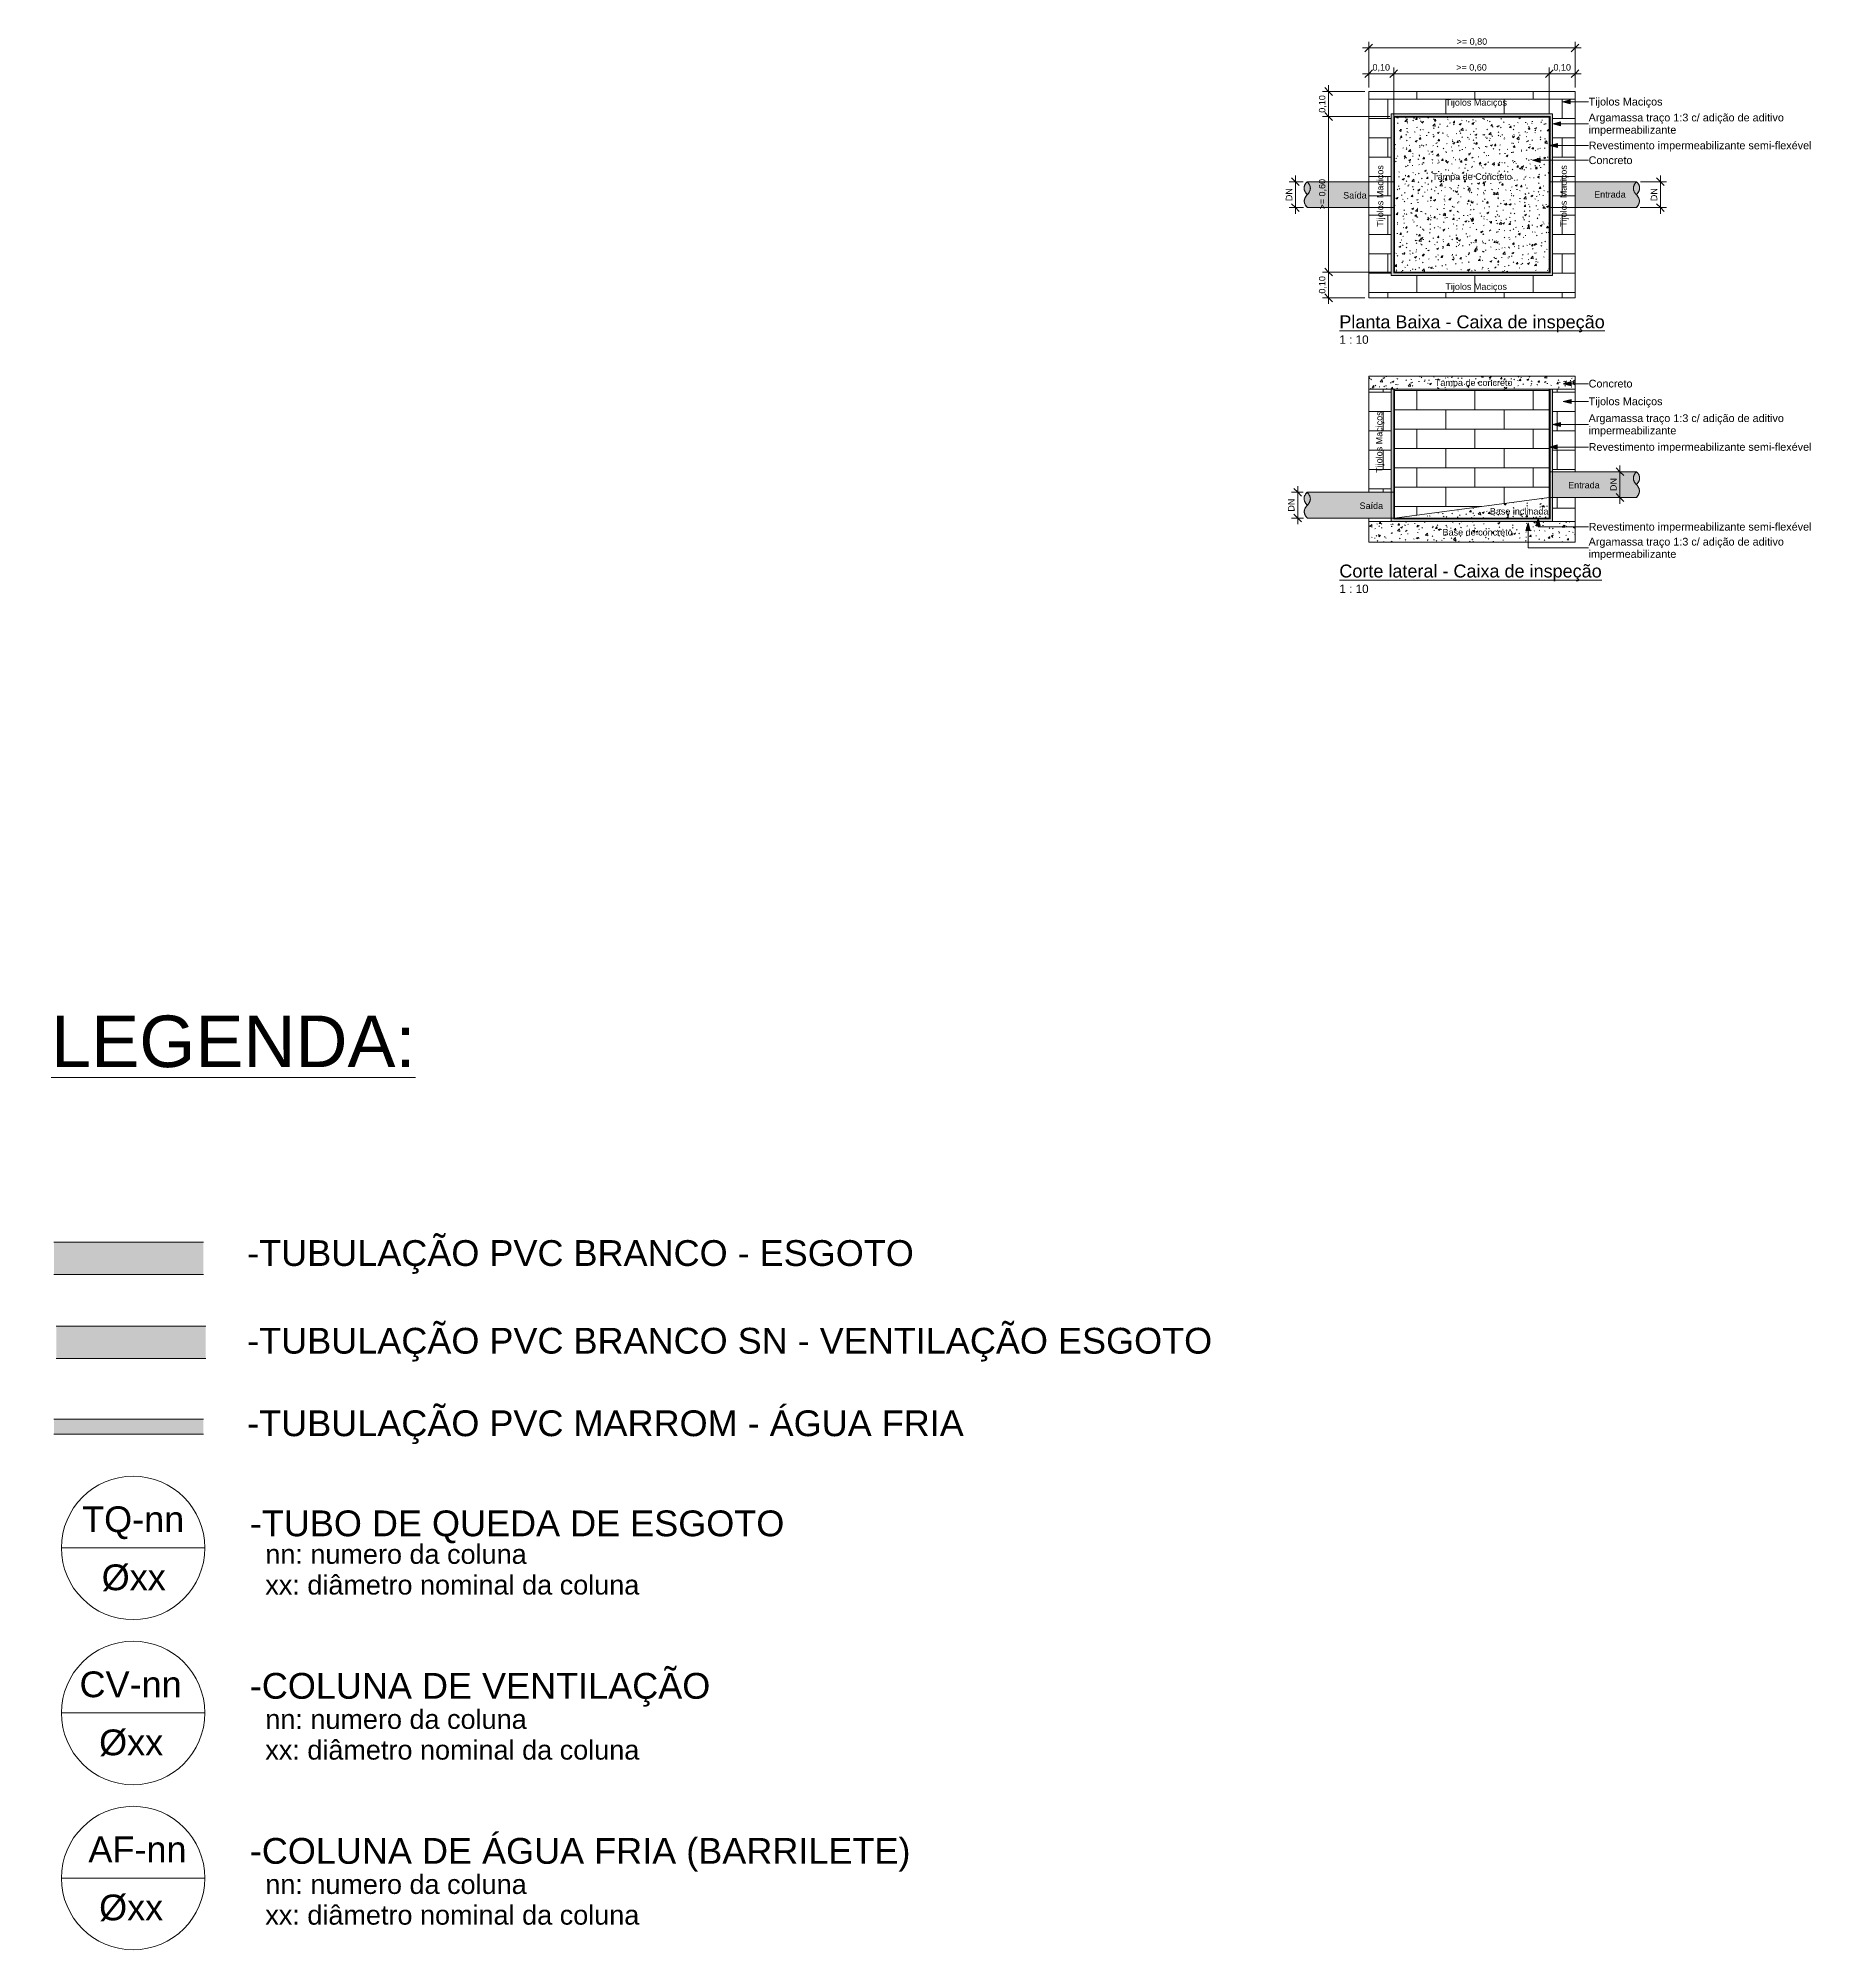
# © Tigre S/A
# Model space of a CAD drawing. Header units: metres. Extents: x 1 to 114, y -6 to 62.
# Drawn here: x 1.12 to 7.99, y -2.14 to 5.28 of the extents above; entities that cross this region are included whole.
import ezdxf

# ---------------------------------------------------------------- set-up
doc = ezdxf.new("R2010")
doc.units = ezdxf.units.M
for name, color, linetype, lineweight in [('A-ANNO-DIMS', 7, 'Continuous', 5), ('A-ANNO-DIMS-10', 7, 'Continuous', 5), ('A-DETL', 7, 'Continuous', 5), ('A-DETL-GENF', 7, 'Continuous', 5), ('A-DETL-IDEN', 7, 'Continuous', 5), ('A-DETL-MEDM', 7, 'Continuous', 15), ('A-DETL-THIN', 7, 'Continuous', 5), ('G-ANNO-TEXT', 7, 'Continuous', 5)]:
    doc.layers.add(name, color=color, linetype=linetype, lineweight=lineweight)
doc.styles.add('Arial_2', font='arial.ttf', dxfattribs={"height": 0.1})
doc.styles.add('Arial_3', font='arial.ttf', dxfattribs={"height": 0.2})
doc.styles.add('Arial_4', font='arial.ttf', dxfattribs={"height": 0.075})
doc.styles.add('Arial_5', font='arial.ttf', dxfattribs={"height": 0.025})
doc.styles.add('Arial_6', font='arial.ttf', dxfattribs={"height": 0.05})
doc.styles.add('Arial_7', font='arial.ttf', dxfattribs={"height": 0.032495})
doc.styles.add('Arial_8', font='arial.ttf', dxfattribs={"height": 0.03})
doc.dimstyles.new('Diagonal_-_2_5_mm_Arial_-_Preto', dxfattribs={"dimscale": 0.3048, "dimtxt": 0.025506, "dimasz": 0.098425, "dimexe": 0.07874, "dimexo": 0.049213, "dimgap": 0.016404, "dimtad": 1, "dimrnd": 0.01, "dimzin": 0, "dimdsep": 46, "dimtxsty": 'Arial_5', "dimblk1": 'OBLIQUE', "dimblk2": 'OBLIQUE', "dimsah": 1, "dimcen": 0.09, "dimdle": 0.07874, "dimazin": 0, "dimtfac": 1, "dimtdec": 4, "dimtix": 1, "dimtmove": 0, "dimatfit": 3, "dimfxl": 1, "dimtvp": 1, "dimtolj": 1, "dimtzin": 0, "dimarcsym": 2})
pattern_1 = [(50, (8.15914, 0), (0.07287275, -0.0063726), [0.00762, -0.08382]), (355, (8.15914, 0), (-0.0140933, 0.0764191), [0.0061, -0.06706]), (100.451, (8.16521, -0.00053), (0.0587795, 0.0700443), [0.00648, -0.07124]), (46.184, (8.15914, 0.02032), (0.1084306, -0.0168125), [0.01143, -0.12573]), (96.636, (8.16818, 0.01892), (0.0949595, 0.0989667), [0.00971, -0.10685]), (351.184, (8.15914, 0.02032), (0.0949595, 0.0989655), [0.00914, -0.10058]), (21, (8.1693, 0.01524), (0.06064644, -0.040903), [0.00762, -0.08382]), (326, (8.1693, 0.01524), (0.0247225, 0.0736702), [0.0061, -0.06706]), (71.451, (8.17435, 0.01183), (0.0853678, 0.0327653), [0.00648, -0.07124]), (37.5, (8.159142, 0), (0.00123613, 0.03382164), [0.00335, -0.06289, 0.00335, -0.06472, -0.06731]), (37.5, (8.159142, 0), (0.00123613, 0.03382164), [-0.13432, 0.00335, -0.06396]), (7.5, (8.159142, 0), (0.02672828, 0.04007156), [0.00335, -0.03546, 0.00335, -0.06137, -0.02565]), (7.5, (8.159142, 0), (0.02672828, 0.04007156), [-0.10353, 0.00335, -0.0223]), (327.5, (8.136482, 0), (0.05423402, -0.00228828), [0.00335, -0.02205, 0.00335, -0.0759, -0.10516]), (327.5, (8.136482, 0), (0.05423402, -0.00228828), [-0.10465, 0.00335, -0.1018]), (317.5, (8.12632, 0), (0.05925, 0.0101743), [0.00335, -0.02967, 0.00335, -0.04928, -0.07468]), (317.5, (8.12632, 0), (0.05925, 0.0101743), [-0.08565, 0.00335, -0.07132])]
pattern_2 = [(0, (8.14831, 0.0143), (0, 0.075), []), (90, (8.14831, 0.0143), (-0.1125, 0.075), [0.075, -0.075])]

# ---------------------------------------------------------------- blocks, each defined once
blk = doc.blocks.new('DIMBLOCK1-Inspeção - CI Alvenaria')
at = {"layer": 'A-ANNO-DIMS-10', "lineweight": 20}
for p, q in [((7.2476, 3.595), (7.2326, 3.61)), ((7.2476, 3.595), (7.2626, 3.58)), ((7.2476, 3.495), (7.2326, 3.51)), ((7.2476, 3.495), (7.2626, 3.48))]:
    blk.add_line(p, q, dxfattribs=at)
at = {"layer": 'A-ANNO-DIMS-10'}
for p, q in [((7.2476, 3.595), (7.2414, 3.595)), ((7.2476, 3.471), (7.2476, 3.619)), ((7.2476, 3.595), (7.2716, 3.595)), ((7.2476, 3.495), (7.2414, 3.495)), ((7.2476, 3.495), (7.2716, 3.495))]:
    blk.add_line(p, q, dxfattribs=at)
at = {"layer": 'A-ANNO-DIMS-10', "color": 0, "insert": (7.2102, 3.5199), "char_height": 0.025, "width": 0.060274, "attachment_point": 1, "rotation": 90, "line_spacing_factor": 0.941778, "style": 'Arial_5'}
blk.add_mtext('DN', dxfattribs=at)
blk = doc.blocks.new('_Oblique')
at = {"color": 0, "linetype": 'ByBlock', "lineweight": -2}
blk.add_line((-0.5, -0.5), (0.5, 0.5), dxfattribs=at)
blk = doc.blocks.new('DIMBLOCK2-Inspeção - CI Alvenaria')
at = {"layer": 'A-ANNO-DIMS-10'}
for p, q in [((5.9986, 3.515), (5.9746, 3.515)), ((5.9986, 3.539), (5.9986, 3.391)), ((5.9986, 3.515), (6.02, 3.515)), ((5.9986, 3.415), (5.9746, 3.415)), ((5.9986, 3.415), (6.0211, 3.415))]:
    blk.add_line(p, q, dxfattribs=at)
at = {"layer": 'A-ANNO-DIMS-10', "lineweight": 20}
for p, q in [((5.9986, 3.515), (5.9836, 3.53)), ((5.9986, 3.515), (6.0136, 3.5)), ((5.9986, 3.415), (5.9836, 3.43)), ((5.9986, 3.415), (6.0136, 3.4))]:
    blk.add_line(p, q, dxfattribs=at)
at = {"layer": 'A-ANNO-DIMS-10', "color": 0, "insert": (5.9612, 3.4399), "char_height": 0.025, "width": 0.060274, "attachment_point": 1, "rotation": 90, "line_spacing_factor": 0.941778, "style": 'Arial_5'}
blk.add_mtext('DN', dxfattribs=at)
blk = doc.blocks.new('DIMBLOCK3-Inspeção - CI Alvenaria')
at = {"layer": 'A-ANNO-DIMS-10'}
for p, q in [((5.9898, 4.7192), (5.9658, 4.7192)), ((5.9898, 4.7432), (5.9898, 4.5952)), ((5.9898, 4.7192), (6.02, 4.7192)), ((5.9898, 4.6192), (5.9658, 4.6192)), ((5.9898, 4.6192), (6.0211, 4.6192))]:
    blk.add_line(p, q, dxfattribs=at)
at = {"layer": 'A-ANNO-DIMS-10', "lineweight": 20}
for p, q in [((5.9898, 4.7192), (5.9748, 4.7342)), ((5.9898, 4.7192), (6.0048, 4.7042)), ((5.9898, 4.6192), (5.9748, 4.6342)), ((5.9898, 4.6192), (6.0048, 4.6042))]:
    blk.add_line(p, q, dxfattribs=at)
at = {"layer": 'A-ANNO-DIMS-10', "color": 0, "insert": (5.9524, 4.6441), "char_height": 0.025, "width": 0.060274, "attachment_point": 1, "rotation": 90, "line_spacing_factor": 0.941778, "style": 'Arial_5'}
blk.add_mtext('DN', dxfattribs=at)
blk = doc.blocks.new('DIMBLOCK4-Inspeção - CI Alvenaria')
at = {"layer": 'A-ANNO-DIMS-10'}
for p, q in [((7.4049, 4.7192), (7.3274, 4.7192)), ((7.4049, 4.5952), (7.4049, 4.7432)), ((7.4049, 4.7192), (7.4289, 4.7192)), ((7.4049, 4.6192), (7.3264, 4.6192)), ((7.4049, 4.6192), (7.4289, 4.6192))]:
    blk.add_line(p, q, dxfattribs=at)
at = {"layer": 'A-ANNO-DIMS-10', "lineweight": 20}
for p, q in [((7.4049, 4.7192), (7.3899, 4.7342)), ((7.4049, 4.7192), (7.4199, 4.7042)), ((7.4049, 4.6192), (7.3899, 4.6342)), ((7.4049, 4.6192), (7.4199, 4.6042))]:
    blk.add_line(p, q, dxfattribs=at)
at = {"layer": 'A-ANNO-DIMS-10', "color": 0, "insert": (7.3674, 4.6441), "char_height": 0.025, "width": 0.060274, "attachment_point": 1, "rotation": 90, "line_spacing_factor": 0.941778, "style": 'Arial_5'}
blk.add_mtext('DN', dxfattribs=at)
blk = doc.blocks.new('DIMBLOCK5-Inspeção - CI Alvenaria')
at = {"layer": 'A-ANNO-DIMS-10', "lineweight": 20}
for p, q in [((6.1182, 4.3692), (6.1032, 4.3842)), ((6.1182, 4.3692), (6.1332, 4.3542)), ((6.1182, 4.2692), (6.1032, 4.2842)), ((6.1182, 4.2692), (6.1332, 4.2542))]:
    blk.add_line(p, q, dxfattribs=at)
at = {"layer": 'A-ANNO-DIMS-10'}
for p, q in [((6.1182, 4.3692), (6.0942, 4.3692)), ((6.1182, 4.2452), (6.1182, 4.3692)), ((6.1182, 4.3692), (6.3587, 4.3692)), ((6.1182, 4.2692), (6.0942, 4.2692)), ((6.1182, 4.2692), (6.2587, 4.2692))]:
    blk.add_line(p, q, dxfattribs=at)
at = {"layer": 'A-ANNO-DIMS-10', "color": 0, "insert": (6.0808, 4.2854), "char_height": 0.025, "width": 0.080993, "attachment_point": 1, "rotation": 90, "line_spacing_factor": 0.941778, "style": 'Arial_5'}
blk.add_mtext('0,10', dxfattribs=at)
blk = doc.blocks.new('DIMBLOCK6-Inspeção - CI Alvenaria')
at = {"layer": 'A-ANNO-DIMS-10'}
for p, q in [((6.1182, 4.9722), (6.0942, 4.9722)), ((6.1182, 4.3692), (6.1182, 4.9722)), ((6.1182, 4.9722), (6.3557, 4.9722)), ((6.1182, 4.3692), (6.0942, 4.3692)), ((6.1182, 4.3692), (6.3587, 4.3692))]:
    blk.add_line(p, q, dxfattribs=at)
at = {"layer": 'A-ANNO-DIMS-10', "lineweight": 20}
for p, q in [((6.1182, 4.9722), (6.1032, 4.9872)), ((6.1182, 4.9722), (6.1332, 4.9572)), ((6.1182, 4.3692), (6.1032, 4.3842)), ((6.1182, 4.3692), (6.1332, 4.3542))]:
    blk.add_line(p, q, dxfattribs=at)
at = {"layer": 'A-ANNO-DIMS-10', "color": 0, "insert": (6.0808, 4.6116), "char_height": 0.025, "width": 0.141738, "attachment_point": 1, "rotation": 90, "line_spacing_factor": 0.941778, "style": 'Arial_5'}
blk.add_mtext('>= 0,60', dxfattribs=at)
blk = doc.blocks.new('DIMBLOCK7-Inspeção - CI Alvenaria')
at = {"layer": 'A-ANNO-DIMS-10'}
for p, q in [((6.1182, 5.0692), (6.0942, 5.0692)), ((6.1182, 4.9722), (6.1182, 5.0932)), ((6.1182, 5.0692), (6.2587, 5.0692)), ((6.1182, 4.9722), (6.0942, 4.9722)), ((6.1182, 4.9722), (6.3557, 4.9722))]:
    blk.add_line(p, q, dxfattribs=at)
at = {"layer": 'A-ANNO-DIMS-10', "lineweight": 20}
for p, q in [((6.1182, 5.0692), (6.1032, 5.0842)), ((6.1182, 5.0692), (6.1332, 5.0542)), ((6.1182, 4.9722), (6.1032, 4.9872)), ((6.1182, 4.9722), (6.1332, 4.9572))]:
    blk.add_line(p, q, dxfattribs=at)
at = {"layer": 'A-ANNO-DIMS-10', "color": 0, "insert": (6.0808, 4.9869), "char_height": 0.025, "width": 0.080993, "attachment_point": 1, "rotation": 90, "line_spacing_factor": 0.941778, "style": 'Arial_5'}
blk.add_mtext('0,10', dxfattribs=at)
blk = doc.blocks.new('DIMBLOCK8-Inspeção - CI Alvenaria')
at = {"layer": 'A-ANNO-DIMS-10'}
for p, q in [((6.2497, 5.1379), (6.3707, 5.1379)), ((6.2737, 5.1379), (6.2737, 5.1619)), ((6.2737, 5.1379), (6.2737, 5.0842)), ((6.3707, 5.1379), (6.3707, 5.1619)), ((6.3707, 5.1379), (6.3707, 4.8842))]:
    blk.add_line(p, q, dxfattribs=at)
at = {"layer": 'A-ANNO-DIMS-10', "lineweight": 20}
for p, q in [((6.2737, 5.1379), (6.2587, 5.1229)), ((6.2737, 5.1379), (6.2887, 5.1529)), ((6.3707, 5.1379), (6.3557, 5.1229)), ((6.3707, 5.1379), (6.3857, 5.1529))]:
    blk.add_line(p, q, dxfattribs=at)
at = {"layer": 'A-ANNO-DIMS-10', "color": 0, "insert": (6.2885, 5.1753), "char_height": 0.025, "width": 0.080993, "attachment_point": 1, "line_spacing_factor": 0.941778, "style": 'Arial_5'}
blk.add_mtext('0,10', dxfattribs=at)
blk = doc.blocks.new('DIMBLOCK9-Inspeção - CI Alvenaria')
at = {"layer": 'A-ANNO-DIMS-10', "lineweight": 20}
for p, q in [((6.3707, 5.1379), (6.3557, 5.1229)), ((6.3707, 5.1379), (6.3857, 5.1529)), ((6.9737, 5.1379), (6.9587, 5.1229)), ((6.9737, 5.1379), (6.9887, 5.1529))]:
    blk.add_line(p, q, dxfattribs=at)
at = {"layer": 'A-ANNO-DIMS-10'}
for p, q in [((6.3707, 5.1379), (6.3707, 5.1619)), ((6.3707, 5.1379), (6.9737, 5.1379)), ((6.3707, 5.1379), (6.3707, 4.8842)), ((6.9737, 5.1379), (6.9737, 5.1619)), ((6.9737, 5.1379), (6.9737, 4.9842))]:
    blk.add_line(p, q, dxfattribs=at)
at = {"layer": 'A-ANNO-DIMS-10', "color": 0, "insert": (6.6132, 5.1753), "char_height": 0.025, "width": 0.141738, "attachment_point": 1, "line_spacing_factor": 0.941778, "style": 'Arial_5'}
blk.add_mtext('>= 0,60', dxfattribs=at)
blk = doc.blocks.new('DIMBLOCK10-Inspeção - CI Alvenaria')
at = {"layer": 'A-ANNO-DIMS-10', "lineweight": 20}
for p, q in [((6.9737, 5.1379), (6.9587, 5.1229)), ((6.9737, 5.1379), (6.9887, 5.1529)), ((7.0737, 5.1379), (7.0587, 5.1229)), ((7.0737, 5.1379), (7.0887, 5.1529))]:
    blk.add_line(p, q, dxfattribs=at)
at = {"layer": 'A-ANNO-DIMS-10'}
for p, q in [((6.9737, 5.1379), (6.9737, 5.1619)), ((6.9737, 5.1379), (7.0977, 5.1379)), ((6.9737, 5.1379), (6.9737, 4.9842)), ((7.0737, 5.1379), (7.0737, 5.1619)), ((7.0737, 5.1379), (7.0737, 5.0842))]:
    blk.add_line(p, q, dxfattribs=at)
at = {"layer": 'A-ANNO-DIMS-10', "color": 0, "insert": (6.99, 5.1753), "char_height": 0.025, "width": 0.080993, "attachment_point": 1, "line_spacing_factor": 0.941778, "style": 'Arial_5'}
blk.add_mtext('0,10', dxfattribs=at)
blk = doc.blocks.new('DIMBLOCK11-Inspeção - CI Alvenaria')
at = {"layer": 'A-ANNO-DIMS-10'}
for p, q in [((6.2497, 5.2379), (7.0977, 5.2379)), ((6.2737, 5.2379), (6.2737, 5.2619)), ((6.2737, 5.2379), (6.2737, 5.0842)), ((7.0737, 5.2379), (7.0737, 5.2619)), ((7.0737, 5.2379), (7.0737, 5.0842))]:
    blk.add_line(p, q, dxfattribs=at)
at = {"layer": 'A-ANNO-DIMS-10', "lineweight": 20}
for p, q in [((6.2737, 5.2379), (6.2587, 5.2229)), ((6.2737, 5.2379), (6.2887, 5.2529)), ((7.0737, 5.2379), (7.0587, 5.2229)), ((7.0737, 5.2379), (7.0887, 5.2529))]:
    blk.add_line(p, q, dxfattribs=at)
at = {"layer": 'A-ANNO-DIMS-10', "color": 0, "insert": (6.6147, 5.2753), "char_height": 0.025, "width": 0.141738, "attachment_point": 1, "line_spacing_factor": 0.941778, "style": 'Arial_5'}
blk.add_mtext('>= 0,80', dxfattribs=at)

msp = doc.modelspace()

# ---------------------------------------------------------------- hatches: boundary and pattern name
at = {"layer": 'A-DETL-GENF', "true_color": 0xff8040}
h = msp.add_hatch(dxfattribs=at)
h.set_pattern_fill('FP_3', color=11, style=0, pattern_type=2)
h.set_pattern_definition(pattern_2)
h.paths.add_polyline_path([(6.3737, 4.2692), (7.0737, 4.2692), (7.0737, 4.6192), (6.9867, 4.6192), (6.9867, 4.3562), (6.3607, 4.3562), (6.3607, 4.6192), (6.2737, 4.6192), (6.2737, 4.2692), (6.3607, 4.2692)])
h.paths.add_polyline_path([(7.0188, 4.7192), (7.0737, 4.7192), (7.0737, 5.0692), (6.2737, 5.0692), (6.2737, 4.7192), (6.3607, 4.7192), (6.3607, 4.9822), (6.9867, 4.9822), (6.9867, 4.7192)])
at = {"layer": 'A-DETL-GENF', "true_color": 0xc0c0c0}
h = msp.add_hatch(color=9, dxfattribs=at)
h.paths.add_polyline_path([(6.3607, 4.3562), (6.9867, 4.3562), (6.9867, 4.9822), (6.3607, 4.9822), (6.3607, 4.3662)])
h.paths.add_polyline_path([(6.8401, 4.3662), (6.3707, 4.3662), (6.3707, 4.9722), (6.9767, 4.9722), (6.9767, 4.3662), (6.9737, 4.3662)])
at = {"layer": 'A-DETL-GENF'}
h = msp.add_hatch(color=256, dxfattribs=at)
h.paths.add_polyline_path([(6.3707, 4.3662), (6.9767, 4.3662), (6.9767, 4.9722), (6.3707, 4.9722), (6.3707, 4.3692)])
h.paths.add_polyline_path([(6.3737, 4.3692), (6.3737, 4.9692), (6.9737, 4.9692), (6.9737, 4.3692), (6.8401, 4.3692)])
at = {"layer": 'A-DETL-GENF', "true_color": 0xc0c0c0}
h = msp.add_hatch(dxfattribs=at)
h.set_pattern_fill('FP_2', color=9, style=0, pattern_type=2)
h.set_pattern_definition(pattern_1)
h.paths.add_polyline_path([(6.8401, 4.3692), (6.9737, 4.3692), (6.9737, 4.9692), (6.3737, 4.9692), (6.3737, 4.3692)])
at = {"layer": 'A-DETL-GENF', "true_color": 0x804000}
for points in [[(6.2737, 4.6192), (6.2737, 4.7192), (6.035, 4.7192), (6.0291, 4.7121), (6.0252, 4.705), (6.0233, 4.6979), (6.0235, 4.6907), (6.0257, 4.6836), (6.0302, 4.676), (6.0361, 4.6692), (6.0302, 4.662), (6.0263, 4.6549), (6.0243, 4.6477), (6.0243, 4.6406), (6.0263, 4.6334), (6.0302, 4.6263), (6.0361, 4.6192)], [(7.0737, 4.6192), (7.3114, 4.6192), (7.3172, 4.6263), (7.3212, 4.6334), (7.3231, 4.6406), (7.3231, 4.6477), (7.3212, 4.6549), (7.3172, 4.662), (7.3114, 4.6692), (7.3176, 4.6764), (7.3217, 4.6836), (7.3239, 4.6907), (7.3241, 4.6979), (7.3222, 4.705), (7.3183, 4.7121), (7.3124, 4.7192), (7.0737, 4.7192), (7.0737, 4.634)], [(7.0737, 3.495), (7.3114, 3.495), (7.3172, 3.5022), (7.3212, 3.5093), (7.3231, 3.5164), (7.3231, 3.5236), (7.3212, 3.5307), (7.3172, 3.5379), (7.3114, 3.545), (7.3176, 3.5522), (7.3217, 3.5594), (7.3239, 3.5666), (7.3241, 3.5737), (7.3222, 3.5809), (7.3183, 3.588), (7.3124, 3.595), (6.9867, 3.595), (6.9867, 3.495), (7.0579, 3.495)], [(6.3607, 3.415), (6.3607, 3.515), (6.035, 3.515), (6.0291, 3.508), (6.0252, 3.5009), (6.0233, 3.4937), (6.0235, 3.4866), (6.0257, 3.4794), (6.0302, 3.4719), (6.0361, 3.465), (6.0302, 3.4579), (6.0263, 3.4507), (6.0243, 3.4436), (6.0243, 3.4364), (6.0263, 3.4293), (6.0302, 3.4222), (6.0361, 3.415), (6.3585, 3.415)], [(1.7563, 0.4821), (1.7563, 0.6081), (1.1763, 0.6081), (1.1763, 0.4821)]]:
    msp.add_hatch(color=36, dxfattribs=at).paths.add_polyline_path(points)
at = {"layer": 'A-DETL-GENF', "true_color": 0xff8040}
h = msp.add_hatch(dxfattribs=at)
h.set_pattern_fill('FP_3', color=11, style=0, pattern_type=2)
h.set_pattern_definition(pattern_2)
h.paths.add_polyline_path([(7.031, 4.6192), (7.0737, 4.6192), (7.0737, 4.7192), (6.9867, 4.7192), (6.9867, 4.6192)])
h.paths.add_polyline_path([(6.2737, 4.6192), (6.3607, 4.6192), (6.3607, 4.7192), (6.2737, 4.7192), (6.2737, 4.634)])
at = {"layer": 'A-DETL-GENF', "true_color": 0xc0c0c0}
h = msp.add_hatch(dxfattribs=at)
h.set_pattern_fill('FP_2', color=9, style=0, pattern_type=2)
h.set_pattern_definition(pattern_1)
h.paths.add_polyline_path([(6.9867, 3.915), (7.0737, 3.915), (7.0737, 3.965), (6.2737, 3.965), (6.2737, 3.915), (6.9767, 3.915)])
at = {"layer": 'A-DETL-GENF', "true_color": 0xff8040}
h = msp.add_hatch(dxfattribs=at)
h.set_pattern_fill('FP_1', color=11, style=0, pattern_type=2)
h.set_pattern_definition([(0, (6.66714, 6.078), (0, 0.075), []), (90, (6.66714, 6.078), (-0.1125, 0.075), [0.075, -0.075])])
h.paths.add_polyline_path([(6.9867, 3.402), (7.0737, 3.402), (7.0737, 3.495), (6.9867, 3.495), (6.9867, 3.412)])
h.paths.add_polyline_path([(6.2737, 3.402), (6.3607, 3.402), (6.3607, 3.415), (6.2737, 3.415), (6.2737, 3.412)])
h.paths.add_polyline_path([(6.2737, 3.515), (6.3607, 3.515), (6.3607, 3.915), (6.2737, 3.915), (6.2737, 3.9146)])
h.paths.add_polyline_path([(7.041, 3.595), (7.0737, 3.595), (7.0737, 3.915), (6.9867, 3.915), (6.9867, 3.595)])
at = {"layer": 'A-DETL-GENF', "true_color": 0xc0c0c0}
msp.add_hatch(color=9, dxfattribs=at).paths.add_polyline_path([(6.9737, 3.402), (6.9867, 3.402), (6.9867, 3.915), (6.9767, 3.915), (6.9767, 3.412), (6.3707, 3.412), (6.3707, 3.915), (6.3607, 3.915), (6.3607, 3.402), (6.8401, 3.402)])
at = {"layer": 'A-DETL-GENF'}
msp.add_hatch(color=256, dxfattribs=at).paths.add_polyline_path([(6.3737, 3.412), (6.9767, 3.412), (6.9767, 3.915), (6.9737, 3.915), (6.9737, 3.415), (6.3737, 3.415), (6.3737, 3.915), (6.3707, 3.915), (6.3707, 3.412)])
at = {"layer": 'A-DETL-GENF', "true_color": 0xff8040}
h = msp.add_hatch(dxfattribs=at)
h.set_pattern_fill('FP_4', color=11, style=0, pattern_type=2)
h.set_pattern_definition([(0, (8.14831, 0.01014), (0, 0.075), []), (90, (8.14831, 0.01014), (-0.1125, 0.075), [0.075, -0.075])])
h.paths.add_polyline_path([(6.3737, 3.415), (6.9737, 3.495), (6.9737, 3.915), (6.3737, 3.915), (6.3737, 3.465)])
at = {"layer": 'A-DETL-GENF', "true_color": 0xc0c0c0}
h = msp.add_hatch(dxfattribs=at)
h.set_pattern_fill('FP_2', color=9, style=0, pattern_type=2)
h.set_pattern_definition(pattern_1)
h.paths.add_polyline_path([(6.9737, 3.415), (6.9737, 3.495), (6.3737, 3.415), (6.8401, 3.415)])
h = msp.add_hatch(dxfattribs=at)
h.set_pattern_fill('FP_2', color=9, style=0, pattern_type=2)
h.set_pattern_definition(pattern_1)
h.paths.add_polyline_path([(7.0737, 3.322), (7.0737, 3.402), (6.2737, 3.402), (6.2737, 3.322), (7.0667, 3.322)])
at = {"layer": 'A-DETL-GENF', "true_color": 0x400080}
msp.add_hatch(color=196, dxfattribs=at).paths.add_polyline_path([(1.7563, 0.1559), (1.7655, 0.1559), (1.7655, 0.2819), (1.1855, 0.2819), (1.1855, 0.1559)])
at = {"layer": 'A-DETL-GENF', "true_color": 0xb8e8fe}
msp.add_hatch(color=254, dxfattribs=at).paths.add_polyline_path([(1.7563, -0.1364), (1.7563, -0.0785), (1.1763, -0.0785), (1.1763, -0.1364)])
at = {"layer": 'A-DETL-IDEN'}
for points in [[(7.0249, 5.0293), (7.0549, 5.0213), (7.0549, 5.0374)], [(6.9872, 4.9439), (7.0172, 4.9359), (7.0172, 4.952)], [(6.9752, 4.8598), (7.0052, 4.8517), (7.0052, 4.8678)], [(6.909, 4.8023), (6.939, 4.7942), (6.939, 4.8103)], [(7.0283, 3.9361), (7.0583, 3.9281), (7.0583, 3.9441)], [(7.0283, 3.8674), (7.0583, 3.8593), (7.0583, 3.8754)], [(6.9868, 3.7781), (7.0168, 3.77), (7.0168, 3.7861)], [(6.9741, 3.6906), (7.0041, 3.6826), (7.0041, 3.6986)], [(6.9307, 3.4145), (6.9226, 3.3845), (6.9387, 3.3845)], [(6.8916, 3.3969), (6.8836, 3.3669), (6.8997, 3.3669)]]:
    msp.add_hatch(color=256, dxfattribs=at).paths.add_polyline_path(points)

# ---------------------------------------------------------------- linework, layer by layer
at = {"layer": 'A-DETL', "color": 5, "lineweight": 15, "true_color": 0x0000ff}
for p, q in [((1.7563, -0.0785), (1.1763, -0.0785)), ((1.1763, -0.1364), (1.7563, -0.1364))]:
    msp.add_line(p, q, dxfattribs=at)
at = {"layer": 'A-DETL', "color": 94, "true_color": 0x00a600}
for p, q in [((1.2055, -0.5781), (1.7617, -0.5781)), ((1.2055, -1.2181), (1.7617, -1.2181)), ((1.2055, -1.8581), (1.7617, -1.8581))]:
    msp.add_line(p, q, dxfattribs=at)
for centre in [(1.4836, -0.5781), (1.4836, -1.2181), (1.4836, -1.8581)]:
    msp.add_circle(centre, 0.2781, dxfattribs=at)
at = {"layer": 'A-DETL-IDEN'}
for p, q in [((7.0549, 5.0374), (7.0249, 5.0293)), ((7.0249, 5.0293), (7.0549, 5.0213)), ((7.0249, 5.0293), (7.1264, 5.0293)), ((7.0549, 5.0213), (7.0549, 5.0374)), ((7.0172, 4.952), (6.9872, 4.9439)), ((6.9872, 4.9439), (7.0172, 4.9359)), ((6.9872, 4.9439), (7.1264, 4.9439)), ((7.0172, 4.9359), (7.0172, 4.952)), ((7.0052, 4.8678), (6.9752, 4.8598)), ((6.9752, 4.8598), (7.0052, 4.8517)), ((6.9752, 4.8598), (7.1264, 4.8598)), ((7.0052, 4.8517), (7.0052, 4.8678)), ((6.939, 4.8103), (6.909, 4.8023)), ((6.909, 4.8023), (6.939, 4.7942)), ((6.909, 4.8023), (7.1264, 4.8023)), ((6.939, 4.7942), (6.939, 4.8103)), ((7.0583, 3.9441), (7.0283, 3.9361)), ((7.0283, 3.9361), (7.0583, 3.9281)), ((7.0283, 3.9361), (7.1264, 3.9361)), ((7.0583, 3.9281), (7.0583, 3.9441)), ((7.0583, 3.8754), (7.0283, 3.8674)), ((7.0283, 3.8674), (7.0583, 3.8593)), ((7.0283, 3.8674), (7.1264, 3.8674)), ((7.0583, 3.8593), (7.0583, 3.8754)), ((7.0168, 3.7861), (6.9868, 3.7781)), ((7.0168, 3.77), (7.0168, 3.7861)), ((6.9868, 3.7781), (7.0168, 3.77)), ((6.9868, 3.7781), (7.1264, 3.7781)), ((7.0041, 3.6986), (6.9741, 3.6906)), ((6.9741, 3.6906), (7.0041, 3.6826)), ((6.9741, 3.6906), (7.1264, 3.6906)), ((7.0041, 3.6826), (7.0041, 3.6986)), ((6.9307, 3.4145), (6.9226, 3.3845)), ((6.9387, 3.3845), (6.9307, 3.4145)), ((6.9307, 3.4145), (6.9307, 3.3811)), ((6.8916, 3.3969), (6.8836, 3.3669)), ((6.8836, 3.3669), (6.8997, 3.3669)), ((6.8997, 3.3669), (6.8916, 3.3969)), ((6.8916, 3.3969), (6.8916, 3.2993)), ((6.9226, 3.3845), (6.9387, 3.3845)), ((6.9307, 3.3811), (7.1264, 3.3811)), ((6.8916, 3.2993), (7.1264, 3.2993))]:
    msp.add_line(p, q, dxfattribs=at)
at = {"layer": 'A-DETL-MEDM'}
for p, q in [((1.7563, 0.6081), (1.1763, 0.6081)), ((1.1763, 0.4821), (1.7563, 0.4821)), ((1.7655, 0.2819), (1.1855, 0.2819)), ((1.1855, 0.1559), (1.7655, 0.1559))]:
    msp.add_line(p, q, dxfattribs=at)
at = {"layer": 'A-DETL-THIN'}
for p, q in [((7.0737, 5.0692), (6.2737, 5.0692)), ((6.2737, 5.0692), (6.2737, 4.2692)), ((7.0737, 4.2692), (7.0737, 5.0692)), ((6.9867, 4.9822), (6.3607, 4.9822)), ((6.3607, 4.9822), (6.3607, 4.3562)), ((6.9767, 4.9722), (6.3707, 4.9722)), ((6.3707, 4.9722), (6.3707, 4.3662)), ((6.3737, 4.3692), (6.3737, 4.9692)), ((6.3737, 4.9692), (6.9737, 4.9692)), ((6.9737, 4.9692), (6.9737, 4.3692)), ((6.9767, 4.3662), (6.9767, 4.9722)), ((6.9867, 4.3562), (6.9867, 4.9822)), ((6.3707, 4.8692), (6.3707, 4.3662)), ((6.2737, 4.7192), (6.035, 4.7192)), ((6.3737, 4.7192), (6.035, 4.7192)), ((6.3607, 4.7192), (6.2737, 4.7192)), ((6.3737, 4.6192), (6.3737, 4.7192)), ((6.9737, 4.7192), (6.9737, 4.6192)), ((6.9737, 4.7192), (7.3124, 4.7192)), ((7.0737, 4.7192), (6.9867, 4.7192)), ((7.3124, 4.7192), (7.0737, 4.7192)), ((6.0361, 4.6192), (6.2737, 4.6192)), ((6.3737, 4.6192), (6.0361, 4.6192)), ((6.2737, 4.6192), (6.3607, 4.6192)), ((6.9737, 4.6192), (7.3114, 4.6192)), ((6.9867, 4.6192), (7.0737, 4.6192)), ((7.0737, 4.6192), (7.3114, 4.6192)), ((6.3607, 4.3562), (6.9867, 4.3562)), ((6.3707, 4.3662), (6.9767, 4.3662)), ((6.9737, 4.3692), (6.3737, 4.3692)), ((6.2737, 4.2692), (7.0737, 4.2692)), ((7.0737, 3.965), (6.2737, 3.965)), ((6.2737, 3.965), (6.2737, 3.915)), ((7.0737, 3.915), (7.0737, 3.965)), ((6.3607, 3.915), (6.2737, 3.915)), ((6.2737, 3.915), (6.2737, 3.515)), ((6.2737, 3.915), (6.3607, 3.915)), ((6.3707, 3.915), (6.3607, 3.915)), ((6.3607, 3.915), (6.3607, 3.402)), ((6.3607, 3.915), (6.3707, 3.915)), ((6.3737, 3.915), (6.3707, 3.915)), ((6.3707, 3.915), (6.3707, 3.412)), ((6.3707, 3.915), (6.3707, 3.412)), ((6.3737, 3.915), (6.9737, 3.915)), ((6.9737, 3.915), (6.3737, 3.915)), ((6.3737, 3.415), (6.3737, 3.915)), ((6.9767, 3.915), (6.9737, 3.915)), ((6.9737, 3.915), (6.9737, 3.415)), ((6.9737, 3.495), (6.9737, 3.9146)), ((6.9867, 3.915), (6.9767, 3.915)), ((6.9767, 3.412), (6.9767, 3.915)), ((7.0737, 3.915), (6.9867, 3.915)), ((6.9867, 3.915), (7.0737, 3.915)), ((6.9867, 3.402), (6.9867, 3.915)), ((7.0737, 3.595), (7.0737, 3.915)), ((6.9737, 3.595), (6.9737, 3.495)), ((6.9737, 3.595), (7.3124, 3.595)), ((7.3124, 3.595), (6.9867, 3.595)), ((6.3607, 3.515), (6.035, 3.515)), ((6.3737, 3.515), (6.035, 3.515)), ((6.3737, 3.415), (6.3737, 3.515)), ((6.3737, 3.415), (6.9737, 3.495)), ((6.9737, 3.495), (6.3737, 3.415)), ((6.9737, 3.495), (7.3114, 3.495)), ((6.9867, 3.495), (7.3114, 3.495)), ((7.0737, 3.402), (7.0737, 3.495)), ((6.0361, 3.415), (6.3607, 3.415)), ((6.3737, 3.415), (6.0361, 3.415)), ((6.2737, 3.415), (6.2737, 3.402)), ((6.3707, 3.412), (6.9767, 3.412)), ((6.9737, 3.415), (6.3737, 3.415)), ((6.2737, 3.402), (6.3607, 3.402)), ((6.2737, 3.402), (6.2737, 3.322)), ((6.3607, 3.402), (6.2737, 3.402)), ((6.3607, 3.402), (6.9867, 3.402)), ((6.9867, 3.402), (7.0737, 3.402)), ((7.0737, 3.402), (6.9867, 3.402)), ((7.0737, 3.322), (7.0737, 3.402)), ((6.2737, 3.322), (7.0737, 3.322))]:
    msp.add_line(p, q, dxfattribs=at)
for points, knots in [([(6.035, 4.7192), (6.0327, 4.7168), (6.0288, 4.7121), (6.0236, 4.7027), (6.0219, 4.6884), (6.0289, 4.6764), (6.0361, 4.6692)], [0, 0, 0, 0, 0.142857, 0.285714, 0.571429, 1, 1, 1, 1]), ([(7.3114, 4.6692), (7.3138, 4.6716), (7.3179, 4.6764), (7.3235, 4.686), (7.3258, 4.7003), (7.3193, 4.7121), (7.3124, 4.7192)], [0, 0, 0, 0, 0.142857, 0.285714, 0.571429, 1, 1, 1, 1]), ([(6.0361, 4.6692), (6.0315, 4.6644), (6.0249, 4.6549), (6.0227, 4.6382), (6.0292, 4.6263), (6.0361, 4.6192)], [0, 0, 0, 0, 0.285714, 0.571429, 1, 1, 1, 1]), ([(7.3114, 4.6192), (7.3159, 4.6239), (7.3225, 4.6334), (7.3248, 4.6501), (7.3182, 4.662), (7.3114, 4.6692)], [0, 0, 0, 0, 0.285714, 0.571429, 1, 1, 1, 1]), ([(7.3114, 3.545), (7.3138, 3.5474), (7.3179, 3.5523), (7.3235, 3.5618), (7.3258, 3.5761), (7.3193, 3.588), (7.3124, 3.595)], [0, 0, 0, 0, 0.142857, 0.285714, 0.571429, 1, 1, 1, 1]), ([(6.035, 3.515), (6.0327, 3.5127), (6.0288, 3.508), (6.0236, 3.4985), (6.0219, 3.4842), (6.0289, 3.4723), (6.0361, 3.465)], [0, 0, 0, 0, 0.142857, 0.285714, 0.571429, 1, 1, 1, 1]), ([(7.3114, 3.495), (7.3159, 3.4998), (7.3225, 3.5093), (7.3248, 3.5259), (7.3182, 3.5379), (7.3114, 3.545)], [0, 0, 0, 0, 0.285714, 0.571429, 1, 1, 1, 1]), ([(6.0361, 3.465), (6.0315, 3.4603), (6.0249, 3.4507), (6.0227, 3.434), (6.0292, 3.4222), (6.0361, 3.415)], [0, 0, 0, 0, 0.285714, 0.571429, 1, 1, 1, 1])]:
    msp.add_open_spline(points, degree=3, knots=knots, dxfattribs=at)
for points in [[(6.035, 4.7192), (6.0108, 4.6944), (6.0361, 4.6692)], [(6.0361, 4.6692), (6.0596, 4.6946), (6.035, 4.7192)], [(7.3114, 4.6692), (7.2878, 4.6946), (7.3124, 4.7192)], [(7.3124, 4.7192), (7.3366, 4.6944), (7.3114, 4.6692)], [(6.0361, 4.6192), (6.012, 4.6441), (6.0361, 4.6692)], [(7.3114, 4.6192), (7.3354, 4.6441), (7.3114, 4.6692)], [(7.3114, 3.545), (7.2878, 3.5705), (7.3124, 3.595)], [(7.3124, 3.595), (7.3366, 3.5703), (7.3114, 3.545)], [(6.035, 3.515), (6.0108, 3.4903), (6.0361, 3.465)], [(6.0361, 3.465), (6.0596, 3.4905), (6.035, 3.515)], [(7.3114, 3.495), (7.3354, 3.5199), (7.3114, 3.545)], [(6.0361, 3.415), (6.012, 3.4399), (6.0361, 3.465)]]:
    msp.add_open_spline(points, degree=2, dxfattribs=at)

# ---------------------------------------------------------------- texts
at = {"layer": 'A-DETL-IDEN', "color": 1, "true_color": 0xff0000, "char_height": 0.03, "attachment_point": 1, "style": 'Arial_8'}
for s, insert, width in [('Tijolos Maciços', (7.1264, 5.0448), 0.352742), ('Argamassa traço 1:3 c/ adição de aditivo', (7.1264, 4.9832), 0.935569), ('impermeabilizante', (7.1264, 4.9356), 0.420084), ('Concreto', (7.1264, 4.8177), 0.20924), ('Revestimento impermeabilizante semi-flexével', (7.1264, 4.8752), 1.067848), ('Concreto', (7.1264, 3.9515), 0.20924), ('Tijolos Maciços', (7.1264, 3.8828), 0.352742), ('Argamassa traço 1:3 c/ adição de aditivo', (7.1264, 3.8174), 0.935569), ('impermeabilizante', (7.1264, 3.7697), 0.420084), ('Revestimento impermeabilizante semi-flexével', (7.1264, 3.706), 1.067848), ('Argamassa traço 1:3 c/ adição de aditivo', (7.1264, 3.3386), 0.935569), ('Revestimento impermeabilizante semi-flexével', (7.1264, 3.3966), 1.067848)]:
    msp.add_mtext(s, dxfattribs=dict(at, insert=insert, width=width))
at = {"layer": 'G-ANNO-TEXT', "attachment_point": 1}
for s, insert, char_height, width, style in [('Tijolos Maciços', (6.5711, 5.0392), 0.025, 0.289409, 'Arial_5'), ('Tampa de Concreto ', (6.52, 4.7516), 0.025, 0.373586, 'Arial_5'), ('Saída', (6.1747, 4.6792), 0.025, 0.109831, 'Arial_5'), ('Entrada', (7.1479, 4.6827), 0.025, 0.146709, 'Arial_5'), ('Tijolos Maciços', (6.5711, 4.3252), 0.025, 0.289409, 'Arial_5'), ('Tampa de concreto ', (6.5304, 3.9528), 0.025, 0.364768, 'Arial_5'), ('Entrada', (7.0471, 3.5554), 0.025, 0.146709, 'Arial_5'), ('Saída', (6.2383, 3.4755), 0.025, 0.109831, 'Arial_5'), ('Base inclinada', (6.7434, 3.4539), 0.025, 0.27097, 'Arial_5'), ('Base de concreto', (6.5602, 3.3725), 0.025, 0.328692, 'Arial_5'), ('-TUBULAÇÃO PVC BRANCO - ESGOTO', (1.9258, 0.6153), 0.1, 3.186708, 'Arial_2'), ('-TUBULAÇÃO PVC BRANCO SN - VENTILAÇÃO ESGOTO', (1.9258, 0.2753), 0.1, 4.61772, 'Arial_2'), ('-TUBULAÇÃO PVC MARROM - ÁGUA FRIA', (1.9258, -0.0447), 0.1, 3.423206, 'Arial_2'), ('TQ-nn', (1.2859, -0.4169), 0.1, 0.485021, 'Arial_2'), ('-TUBO DE QUEDA DE ESGOTO', (1.9361, -0.4328), 0.1, 2.553375, 'Arial_2'), ('nn: numero da coluna', (1.9961, -0.5647), 0.075, 1.23059, 'Arial_4'), ('Øxx', (1.3618, -0.642), 0.1, 0.30865, 'Arial_2'), ('xx: diâmetro nominal da coluna', (1.9961, -0.6838), 0.075, 1.735653, 'Arial_4'), ('-COLUNA DE VENTILAÇÃO', (1.9361, -1.0628), 0.1, 2.204641, 'Arial_2'), ('CV-nn', (1.2759, -1.0569), 0.1, 0.489029, 'Arial_2'), ('nn: numero da coluna', (1.9961, -1.2047), 0.075, 1.23059, 'Arial_4'), ('Øxx', (1.3518, -1.282), 0.1, 0.30865, 'Arial_2'), ('xx: diâmetro nominal da coluna', (1.9961, -1.3238), 0.075, 1.735653, 'Arial_4'), ('AF-nn', (1.3103, -1.6969), 0.1, 0.468987, 'Arial_2'), ('-COLUNA DE ÁGUA FRIA (BARRILETE)', (1.9361, -1.7028), 0.1, 3.162657, 'Arial_2'), ('nn: numero da coluna', (1.9961, -1.8447), 0.075, 1.23059, 'Arial_4'), ('Øxx', (1.3518, -1.922), 0.1, 0.30865, 'Arial_2'), ('xx: diâmetro nominal da coluna', (1.9961, -1.9638), 0.075, 1.735653, 'Arial_4')]:
    msp.add_mtext(s, dxfattribs=dict(at, insert=insert, char_height=char_height, width=width, style=style))
at = {"layer": 'G-ANNO-TEXT', "char_height": 0.025, "width": 0.289409, "attachment_point": 1, "rotation": 90, "style": 'Arial_5'}
for insert in [(6.3055, 4.5447), (7.0167, 4.5447), (6.3017, 3.5906)]:
    msp.add_mtext('Tijolos Maciços', dxfattribs=dict(at, insert=insert))
at = {"layer": 'G-ANNO-TEXT', "attachment_point": 1, "bg_fill": 3, "box_fill_scale": 1.25, "bg_fill_color": 256, "bg_fill_true_color": 13158600, "bg_fill_transparency": 0}
for s, insert, char_height, width, style in [('\\LPlanta Baixa - Caixa de inspeção', (6.16, 4.201), 0.05, 1.270675, 'Arial_6'), ('\\LCorte lateral - Caixa de inspeção', (6.16, 3.2348), 0.05, 1.257848, 'Arial_6'), ('\\LLEGENDA:', (1.1658, 1.4862), 0.2, 1.723628, 'Arial_3')]:
    msp.add_mtext(s, dxfattribs=dict(at, insert=insert, char_height=char_height, width=width, style=style))

# ---------------------------------------------------------------- dimensions: what is measured, and where the dimension line sits
at = {"layer": 'A-ANNO-DIMS'}
for base, p1, p2, override, picture, middle in [((7.0737, 5.2379), (6.2737, 5.0692), (7.0737, 5.0692), {"dimpost": '>=<>', "dimfxl": 0.8}, 'DIMBLOCK11-Inspeção - CI Alvenaria', (6.6737, 5.2556)), ((6.3707, 5.1379), (6.2737, 5.0692), (6.3707, 4.8692), {"dimpost": '<>', "dimfxl": 0.222281}, 'DIMBLOCK8-Inspeção - CI Alvenaria', (6.3222, 5.1556)), ((6.9737, 5.1379), (6.3707, 4.8692), (6.9737, 4.9692), {"dimpost": '>=<>', "dimfxl": 0.611236}, 'DIMBLOCK9-Inspeção - CI Alvenaria', (6.6722, 5.1556)), ((7.0737, 5.1379), (6.9737, 4.9692), (7.0737, 5.0692), {"dimpost": '<>', "dimfxl": 0.141421}, 'DIMBLOCK10-Inspeção - CI Alvenaria', (7.0237, 5.1556))]:
    dim = msp.add_linear_dim(base=base, p1=p1, p2=p2, dimstyle='Diagonal_-_2_5_mm_Arial_-_Preto', override=override, dxfattribs=at)
    dim.commit()
    dim.dimension.update_dxf_attribs({"geometry": picture, "text_midpoint": middle})
for base, p1, p2, override, picture, middle in [((6.1182, 5.0692), (6.3707, 4.9722), (6.2737, 5.0692), {"dimpost": '<>', "dimfxl": 0.137179}, 'DIMBLOCK7-Inspeção - CI Alvenaria', (6.1005, 5.0207)), ((6.1182, 4.9722), (6.3737, 4.3692), (6.3707, 4.9722), {"dimpost": '>=<>', "dimfxl": 0.603007}, 'DIMBLOCK6-Inspeção - CI Alvenaria', (6.1005, 4.6707))]:
    dim = msp.add_linear_dim(base=base, p1=p1, p2=p2, angle=90, dimstyle='Diagonal_-_2_5_mm_Arial_-_Preto', override=override, dxfattribs=at)
    dim.commit()
    dim.dimension.update_dxf_attribs({"geometry": picture, "text_midpoint": middle})
for base, p1, p2, override, picture, middle in [((5.9898, 4.6192), (6.035, 4.7192), (6.0361, 4.6192), {"dimpost": '<>', "dimfxl": 0.100006}, 'DIMBLOCK3-Inspeção - CI Alvenaria', (5.9723, 4.6692)), ((7.4049, 4.7192), (7.3114, 4.6192), (7.3124, 4.7192), {"dimpost": '<>', "dimfxl": 0.100006}, 'DIMBLOCK4-Inspeção - CI Alvenaria', (7.3874, 4.6692)), ((7.2476, 3.595), (7.2264, 3.495), (7.2264, 3.595), {"dimpost": '<>', "dimfxl": 0.1}, 'DIMBLOCK1-Inspeção - CI Alvenaria', (7.2301, 3.545)), ((5.9986, 3.415), (6.035, 3.515), (6.0361, 3.415), {"dimpost": '<>', "dimfxl": 0.100006}, 'DIMBLOCK2-Inspeção - CI Alvenaria', (5.9811, 3.465))]:
    dim = msp.add_linear_dim(base=base, p1=p1, p2=p2, angle=90, text='DN', dimstyle='Diagonal_-_2_5_mm_Arial_-_Preto', override=override, dxfattribs=at)
    dim.commit()
    dim.dimension.update_dxf_attribs({"geometry": picture, "text_midpoint": middle})

# ---------------------------------------------------------------- next in the draw order: texts
at = {"layer": 'A-DETL-IDEN', "color": 1, "true_color": 0xff0000, "insert": (7.1264, 3.291), "char_height": 0.03, "width": 0.420084, "attachment_point": 1, "style": 'Arial_8'}
msp.add_mtext('impermeabilizante', dxfattribs=at)
at = {"layer": 'G-ANNO-TEXT', "char_height": 0.03249, "width": 0.141899, "attachment_point": 1, "style": 'Arial_7', "bg_fill": 3, "box_fill_scale": 1.25, "bg_fill_color": 256, "bg_fill_true_color": 13158600, "bg_fill_transparency": 0}
for insert in [(6.16, 4.1233), (6.16, 3.1571)]:
    msp.add_mtext('1 : 10', dxfattribs=dict(at, insert=insert))

# ---------------------------------------------------------------- next in the draw order: dimensions: what is measured, and where the dimension line sits
at = {"layer": 'A-ANNO-DIMS'}
dim = msp.add_linear_dim(base=(6.1182, 4.3692), p1=(6.2737, 4.2692), p2=(6.3737, 4.3692), angle=90, dimstyle='Diagonal_-_2_5_mm_Arial_-_Preto', override={"dimpost": '<>', "dimfxl": 0.141421}, dxfattribs=at)
dim.commit()
dim.dimension.update_dxf_attribs({"geometry": 'DIMBLOCK5-Inspeção - CI Alvenaria', "text_midpoint": (6.1005, 4.3192)})

doc.saveas('drawing.dxf')
